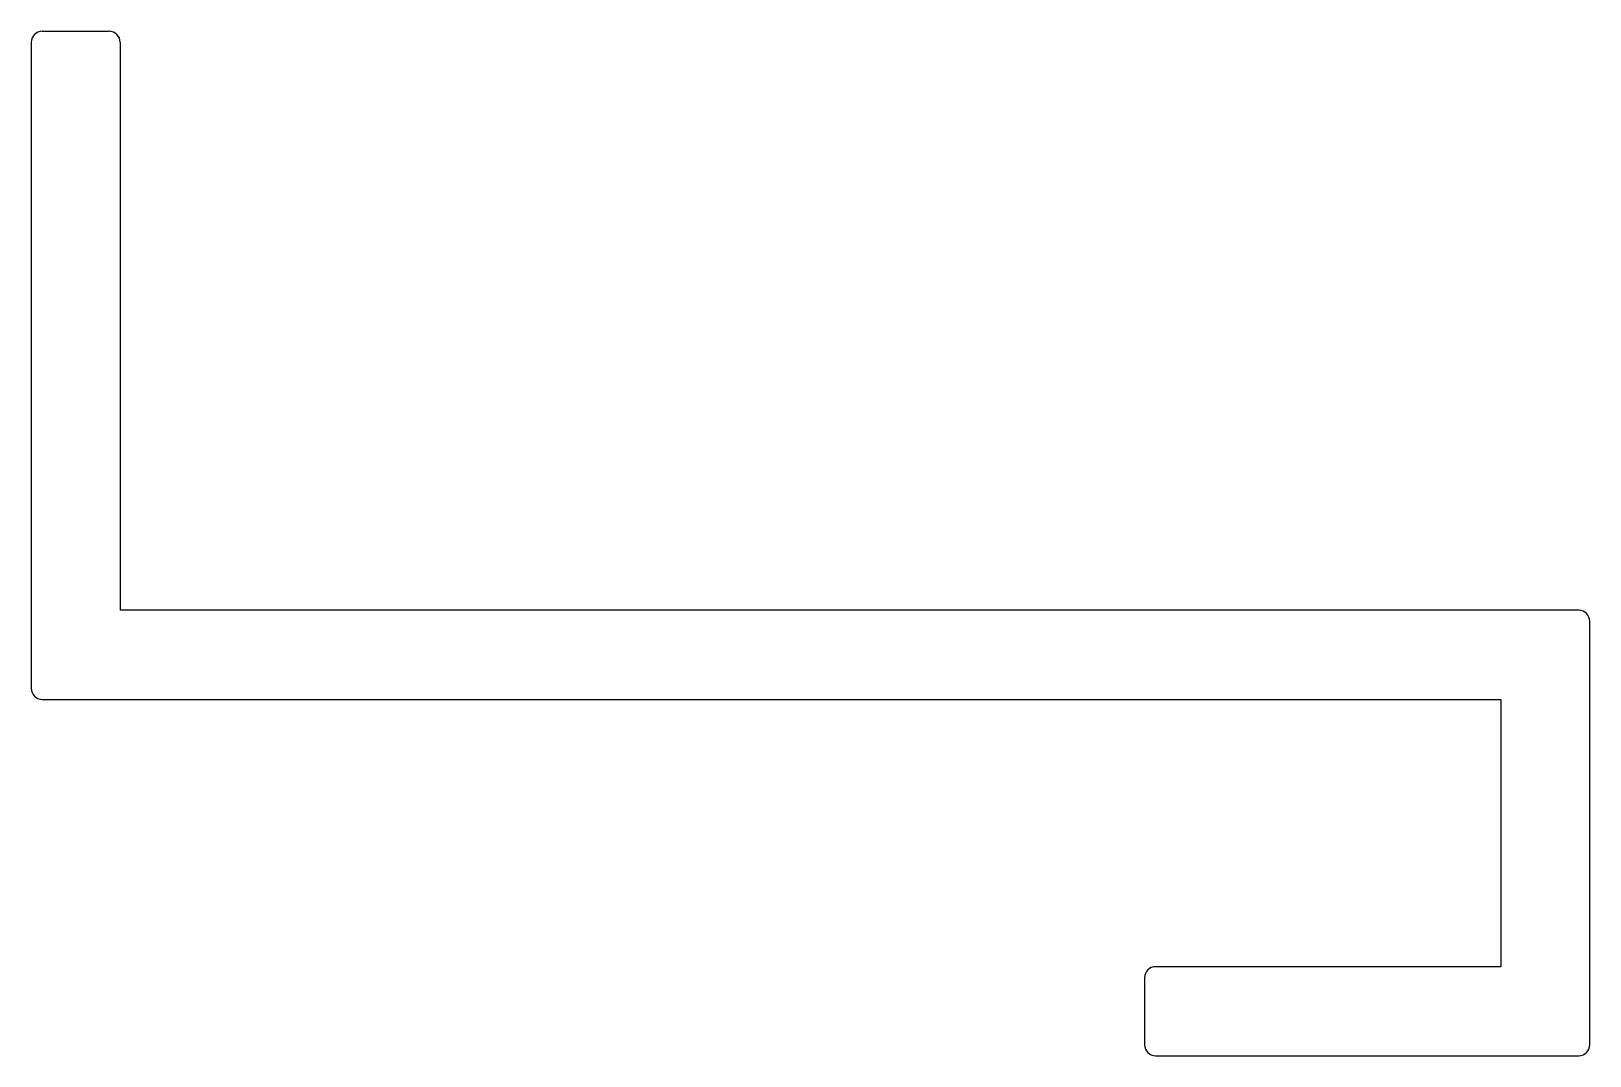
# Model space of a CAD drawing. Extents: x 2237.7 to 2272.7, y 1503.7 to 1526.7.
import ezdxf

# ---------------------------------------------------------------- set-up
doc = ezdxf.new("R2010")
doc.units = 0
doc.layers.get('0').update_dxf_attribs({"linetype": 'CONTINUOUS'})

msp = doc.modelspace()

# ---------------------------------------------------------------- linework, layer by layer
for p, q in [((2237.987, 1526.745), (2239.487, 1526.745)), ((2237.737, 1526.495), (2237.737, 1511.995)), ((2239.737, 1526.495), (2239.737, 1513.745)), ((2272.487, 1513.745), (2239.737, 1513.745)), ((2272.737, 1503.995), (2272.737, 1513.495)), ((2237.987, 1511.745), (2270.737, 1511.745)), ((2270.737, 1511.745), (2270.737, 1505.745)), ((2270.737, 1505.745), (2262.987, 1505.745)), ((2262.737, 1505.495), (2262.737, 1503.995)), ((2262.987, 1503.745), (2272.487, 1503.745))]:
    msp.add_line(p, q)
for centre, start, end in [((2237.987, 1526.495), 90, 180), ((2239.487, 1526.495), 0, 90), ((2272.487, 1513.495), 0, 90), ((2237.987, 1511.995), 180, 270), ((2262.987, 1505.495), 90, 180), ((2262.987, 1503.995), 180, 270), ((2272.487, 1503.995), 270, 360)]:
    msp.add_arc(centre, 0.25, start, end)

doc.saveas('drawing.dxf')
